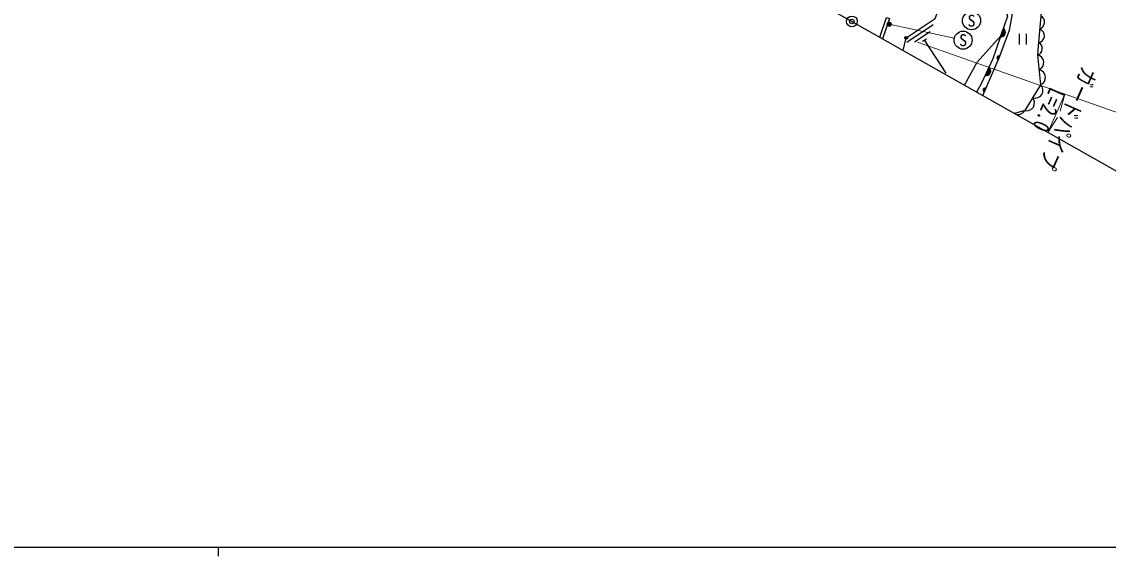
# Model space of a CAD drawing. Units: millimetres at full size, sheet at 1:1000; details may follow other scales. Extents: x 40000 to 680000, y 20000 to 380000.
# Drawn here: x 146309 to 266336, y 204000 to 263126 of the extents above; entities that cross this region are included whole.
import ezdxf
from ezdxf.enums import TextEntityAlignment as Align

# ---------------------------------------------------------------- set-up
doc = ezdxf.new("R2010")
doc.units = ezdxf.units.MM
doc.header["$LTSCALE"] = 1000
doc.header["$PDMODE"] = 32
doc.header["$PDSIZE"] = 500
for name, color, linetype, lineweight in [('M-BGD', 7, 'Continuous', 25), ('M-BMK-OTRS', 5, 'Continuous', 25), ('M-BMK-SRVR', 3, 'Continuous', 25), ('M-STR-HTXT', 7, 'Continuous', 13), ('M-STR-STRC', 7, 'Continuous', 25), ('M-TTL-BAND', 7, 'Continuous', 25)]:
    doc.layers.add(name, color=color, linetype=linetype, lineweight=lineweight)
doc.layers.add('M-OTRS', color=6, linetype='Continuous')
doc.styles.add('ＭＳ ゴシック', font='')
doc.styles.get('ＭＳ ゴシック').set_extended_font_data('MS Gothic')

msp = doc.modelspace()

# ---------------------------------------------------------------- hatches: boundary and pattern name
at = {"layer": 'M-BGD'}
for points in [[(254731, 262384, -0.82183), (254410, 261447)], [(243868, 261342, -1), (244168, 261342, -1)], [(254193, 258934, -0.4608), (254057, 259212, -0.4608), (254353, 259303)], [(253144, 258090, -0.82183), (252724, 257193)], [(252656, 255390, -0.4608), (252521, 255667, -0.4608), (252816, 255758)]]:
    msp.add_hatch(color=256, dxfattribs=at).paths.add_polyline_path(points)
at = {"layer": 'M-STR-HTXT'}
msp.add_hatch(color=256, dxfattribs=at).paths.add_polyline_path([(242273, 262645, -1), (242007, 263068, -1)])

# ---------------------------------------------------------------- linework, layer by layer
at = {"layer": 'M-BGD'}
for p, q in [((246994, 262784), (244082, 260844)), ((246661, 262022), (244914, 260857)), ((254731, 262384), (254410, 261447)), ((256481, 261797), (256481, 260597)), ((257281, 261797), (257281, 260597)), ((246241, 261201), (245833, 260929)), ((246037, 261065), (248407, 257435)), ((254193, 258934), (254353, 259303)), ((253144, 258090), (252724, 257193)), ((252656, 255390), (252816, 255758))]:
    msp.add_line(p, q, dxfattribs=at)
for points in [[(243678, 259942), (244018, 261342), (247214, 263472), (247992, 265553), (248776, 270430), (249734, 276560), (253968, 278329), (252274, 276098), (254045, 267707), (255198, 263751), (253582, 259025), (252286, 256258), (251772, 255351)], [(252468, 254956), (254273, 259119), (255418, 262173), (255755, 264005), (254683, 268039), (252906, 276005), (254668, 278285)], [(262894, 270400), (261016, 269052), (259395, 267440), (258999, 264985), (258600, 260459), (258517, 259455), (258868, 256151), (257108, 253288), (255977, 252966)], [(241102, 261403), (241827, 263603), (242160, 263493), (241412, 261227)], [(250438, 256108), (251865, 258669), (254437, 261524)]]:
    msp.add_lwpolyline(points, dxfattribs=at)
msp.add_circle((244018, 261342), 150, dxfattribs=at)
for centre, radius, start, end in [((258446, 263062), 845, 291.848, 58.06132), ((254478, 261947), 505, 262.28807, 59.94626), ((258546, 261565), 745, 276.68013, 73.22918), ((258320, 260162), 733, 285.59351, 64.78128), ((254244, 259131), 203, 57.60061, 255.524), ((258331, 258600), 875, 294.392, 77.72333), ((252846, 257683), 505, 256.08639, 53.74459), ((258528, 256951), 868, 293.03567, 79.07966), ((252707, 255587), 203, 57.60061, 255.524), ((258258, 255540), 863, 251.74657, 45.1094), ((257303, 254155), 888, 257.33435, 39.52162), ((256366, 253746), 872, 243.469, 328.33511)]:
    msp.add_arc(centre, radius, start, end, dxfattribs=at)
at = {"layer": 'M-BMK-OTRS'}
msp.add_line((270108, 244950), (213056, 277311), dxfattribs=at)
at = {"layer": 'M-BMK-SRVR'}
msp.add_circle((238013, 263155), 600, dxfattribs=at)
at = {"layer": 'M-OTRS'}
msp.add_point((238013, 263155), dxfattribs=at)
at = {"layer": 'M-STR-HTXT'}
for p, q in [((242140, 262857), (249324, 261296)), ((245244, 260854), (272570, 251234)), ((261554, 255112), (259675, 250868)), ((261554, 255112), (261016, 253223)), ((259675, 250868), (260712, 252536))]:
    msp.add_line(p, q, dxfattribs=at)
msp.add_circle((242140, 262857), 250, dxfattribs=at)
at = {"layer": 'M-STR-STRC'}
for centre in [(251229, 263237), (250302, 261084)]:
    msp.add_circle(centre, 1000, dxfattribs=at)
at = {"layer": 'M-TTL-BAND'}
for p, q in [((40000, 205000), (579000, 205000)), ((168000, 205000), (168000, 204000))]:
    msp.add_line(p, q, dxfattribs=at)

# ---------------------------------------------------------------- texts
at = {"layer": 'M-STR-HTXT', "style": 'ＭＳ ゴシック', "width": 0.8}
msp.add_text('ガードパイプ', height=1833, rotation=246.127, dxfattribs=at).set_placement((260567, 253011), align=Align.BOTTOM_CENTER)
msp.add_text('L=2.0', height=1833, rotation=246.127, dxfattribs=at).set_placement((260614, 252990), align=Align.TOP_CENTER)
at = {"layer": 'M-STR-STRC', "style": 'ＭＳ ゴシック'}
for p in [(251229, 263237), (250302, 261084)]:
    msp.add_text('S', height=1320, dxfattribs=at).set_placement(p, align=Align.MIDDLE_CENTER)

doc.saveas('drawing.dxf')
